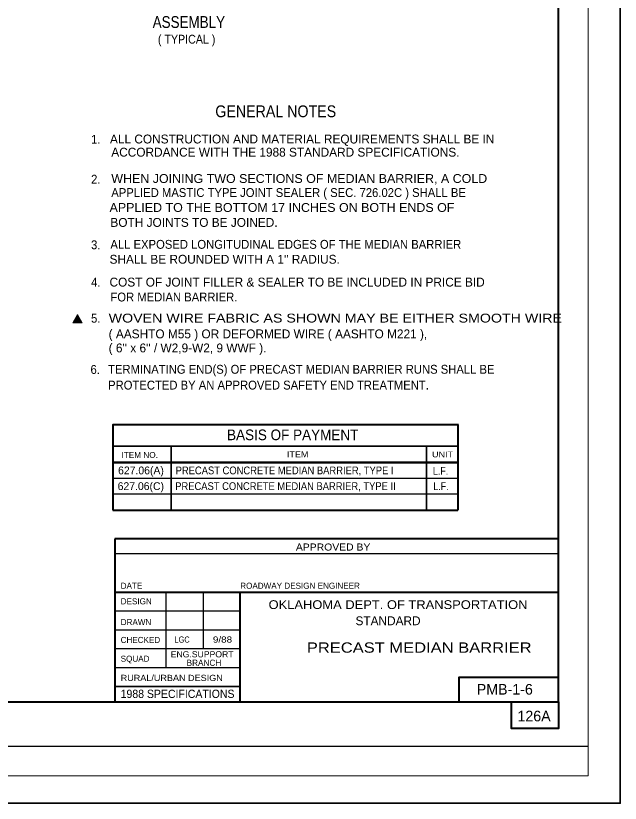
# Model space of a CAD drawing. Extents: x 1377 to 5086, y 253 to 2921.
# Drawn here: x 4062 to 5086, y 253 to 1585 of the extents above; entities that cross this region are included whole.
import ezdxf

# ---------------------------------------------------------------- set-up
doc = ezdxf.new("R2010")
doc.units = 0
doc.header["$LTSCALE"] = 4.8
for name, color, linetype, lineweight in [('1', 7, 'Continuous', 13), ('25', 7, 'Continuous', 25), ('26', 7, 'Continuous', 25)]:
    doc.layers.add(name, color=color, linetype=linetype, lineweight=lineweight)
doc.layers.add('2', color=7, linetype='Continuous')

msp = doc.modelspace()

# ---------------------------------------------------------------- hatches: boundary and pattern name
at = {"layer": '1'}
msp.add_hatch(color=256, dxfattribs=at).paths.add_polyline_path([(4158.733, 1065.451), (4166.793, 1079.342), (4174.793, 1065.416)])

# ---------------------------------------------------------------- linework, layer by layer
for p, q in [((5031.276, 298.974), (5031.276, 2598.974)), ((1431.276, 298.974), (5031.276, 298.974))]:
    msp.add_line(p, q, dxfattribs=at)
at = {"layer": '1', "lineweight": 40}
for p, q in [((4981.276, 423.974), (4981.276, 2473.974)), ((1731.276, 423.974), (4981.276, 423.974))]:
    msp.add_line(p, q, dxfattribs=at)
at = {"layer": '1', "lineweight": 25}
msp.add_line((1581.276, 348.974), (5031.276, 348.974), dxfattribs=at)
at = {"layer": '1', "lineweight": 35}
msp.add_lwpolyline([(1376.973, 252.536), (5085.814, 252.536), (5085.814, 2920.753), (1376.973, 2920.753)], close=True, dxfattribs=at)
at = {"layer": '1'}
msp.add_lwpolyline([(4158.733, 1065.451), (4166.793, 1079.342), (4174.793, 1065.416)], close=True, dxfattribs=at)
at = {"layer": '25', "lineweight": 40}
for p, q in [((4229.906, 699.928), (4229.906, 450.28)), ((4978.849, 699.928), (4229.906, 699.928)), ((4980, 609.027), (4231.057, 609.027)), ((4441.634, 607.749), (4441.634, 425.011)), ((4230.005, 450.28), (4230.005, 425.038))]:
    msp.add_line(p, q, dxfattribs=at)
at = {"layer": '25'}
for p, q in [((4230.005, 674.962), (4978.949, 674.962)), ((4316.589, 610.373), (4316.589, 482.553)), ((4379.794, 610.055), (4379.794, 514.189)), ((4230.005, 578.098), (4441.702, 578.098)), ((4230.005, 546.145), (4441.702, 546.145)), ((4230.005, 514.189), (4441.493, 514.189)), ((4230.005, 482.236), (4441.493, 482.236))]:
    msp.add_line(p, q, dxfattribs=at)
at = {"layer": '25', "lineweight": 35}
msp.add_line((4230.005, 450.28), (4441.661, 450.28), dxfattribs=at)
at = {"layer": '25', "lineweight": 40}
for points in [[(4981.64, 465.006), (4812.233, 465.006), (4812.233, 425.063)], [(4981.259, 424.038), (4981.259, 379.102), (4901.371, 379.102), (4901.371, 424.038)]]:
    msp.add_lwpolyline(points, dxfattribs=at)
at = {"layer": '26', "lineweight": 40}
for p, q in [((4810.882, 892.667), (4810.882, 748.555)), ((4226.629, 748.429), (4810.891, 748.429))]:
    msp.add_line(p, q, dxfattribs=at)
at = {"layer": '26', "lineweight": 35}
for p, q in [((4810.891, 856.429), (4226.636, 856.429)), ((4325.671, 856.429), (4325.671, 748.677)), ((4757.636, 856.429), (4757.636, 748.435))]:
    msp.add_line(p, q, dxfattribs=at)
at = {"layer": '26'}
for p, q in [((4226.636, 830.329), (4810.65, 830.329)), ((4226.636, 828.529), (4810.891, 828.529)), ((4226.636, 802.429), (4810.77, 802.429)), ((4810.77, 775.429), (4226.636, 775.429))]:
    msp.add_line(p, q, dxfattribs=at)
at = {"layer": '26', "lineweight": 40}
msp.add_lwpolyline([(4811.636, 892.429), (4226.636, 892.429), (4226.636, 748.436)], dxfattribs=at)

# ---------------------------------------------------------------- texts
at = {"layer": '1'}
for s, height, width, p in [('ASSEMBLY', 20, 0.85, (4294.092, 1564.001)), ('( TYPICAL )', 15, 0.9, (4302.947, 1537.423)), ('GENERAL NOTES', 20, 0.9, (4400.15, 1413.005)), ('1.', 15, 0.95, (4189.779, 1368.032)), ('2.', 15, 0.95, (4189.779, 1300.557)), ('WHEN JOINING TWO SECTIONS OF MEDIAN BARRIER, A COLD ', 15, 1.05, (4224.003, 1301.791)), ('APPLIED MASTIC TYPE JOINT SEALER ( SEC. 726.02C ) SHALL BE', 15, 0.95, (4224.003, 1278.033)), ('APPLIED TO THE BOTTOM 17 INCHES ON BOTH ENDS OF', 15, 1.05, (4221.034, 1252.79)), ('3.', 15, 0.95, (4189.779, 1189.677)), ('ALL EXPOSED LONGITUDINAL EDGES OF THE MEDIAN BARRIER', 15, 0.95, (4222.518, 1190.426)), ('4.', 15, 0.95, (4189.779, 1126.317)), ('FOR MEDIAN BARRIER.', 15, 0.95, (4222.518, 1101.334)), ('5.', 15, 0.95, (4189.779, 1065.425)), ('WOVEN WIRE FABRIC AS SHOWN MAY BE EITHER SMOOTH WIRE', 15, 1.2, (4219.549, 1065.697)), ('6.', 15, 0.95, (4188.796, 978.803)), ('TERMINATING END(S) OF PRECAST MEDIAN BARRIER RUNS SHALL BE', 15, 0.95, (4218.566, 979.076)), ('PROTECTED BY AN APPROVED SAFETY END TREATMENT.', 15, 0.95, (4218.566, 952.348)), ('PRECAST CONCRETE MEDIAN BARRIER, TYPE I ', 13.2, 0.9, (4332.968, 808.918)), ('L.F.', 13.2, 0.85, (4768.597, 808.179)), ('PRECAST CONCRETE MEDIAN BARRIER, TYPE II ', 13.2, 0.9, (4332.229, 782.323)), ('L.F.', 13.2, 0.85, (4769.336, 782.323)), ('PRECAST MEDIAN BARRIER', 17.42, 1.2, (4555.134, 507.183))]:
    msp.add_text(s, height=height, dxfattribs=dict(at, width=width)).set_placement(p)
for s, height, p in [('ALL CONSTRUCTION AND MATERIAL REQUIREMENTS SHALL BE IN ', 15, (4221.777, 1368.609)), ('ACCORDANCE WITH THE 1988 STANDARD SPECIFICATIONS.', 15, (4224.003, 1346.337)), ('BOTH JOINTS TO BE JOINED.', 15, (4222.518, 1227.548)), ("SHALL BE ROUNDED WITH A 1'' RADIUS.", 15, (4221.034, 1165.183)), ('COST OF JOINT FILLER & SEALER TO BE INCLUDED IN PRICE BID', 15, (4221.034, 1126.577)), ('( AASHTO M55 ) OR DEFORMED WIRE ( AASHTO M221 ),', 15, (4219.549, 1038.97)), ("( 6'' x 6'' / W2,9-W2, 9 WWF ).", 15, (4219.549, 1015.213)), ('627.06(A)', 13.2, (4235.504, 808.918)), ('627.06(C)', 13.2, (4234.766, 782.323))]:
    msp.add_text(s, height=height, dxfattribs=at).set_placement(p)
at = {"layer": '2'}
for s, p in [('PMB-1-6', (4842.813, 436.268)), ('126A', (4911.726, 391.045))]:
    msp.add_text(s, height=18, dxfattribs=at).set_placement(p)
at = {"layer": '25'}
for s, height, width, p in [('APPROVED BY', 11.96, 1.1, (4536.574, 679.956)), ('OKLAHOMA DEPT. OF TRANSPORTATION', 14.86, 1.1, (4490.303, 581.061)), ('LGC', 10.42, 0.9, (4330.983, 524.215)), ('9/88', 10.42, 1.2, (4396.046, 524.215)), ('ENG.SUPPORT', 10.42, 1.05, (4324.538, 499.333)), ('RURAL/URBAN DESIGN', 10.42, 1.1, (4239.892, 459.365)), ('1988 SPECIFICATIONS', 14, 0.95, (4239.87, 430.626))]:
    msp.add_text(s, height=height, dxfattribs=dict(at, width=width)).set_placement(p)
for s, height, p in [('DATE', 10.25, (4239.992, 615.333)), ('ROADWAY DESIGN ENGINEER', 10.25, (4442.366, 615.333)), ('DESIGN', 10.25, (4239.992, 588.984)), ('DRAWN', 10.25, (4239.992, 553.833)), ('STANDARD', 14.98, (4637.532, 553.682)), ('CHECKED', 10.25, (4239.792, 523.676)), ('SQUAD', 10.25, (4239.892, 491.92)), ('BRANCH', 10.42, (4351.483, 484.97))]:
    msp.add_text(s, height=height, dxfattribs=at).set_placement(p)
at = {"layer": '26'}
for s, height, width, p in [('BASIS OF PAYMENT', 18, 0.95, (4420.024, 866.697)), ('ITEM NO.', 9.9, 1.05, (4241.215, 836.726)), ('ITEM', 9.9, 1.15, (4521.476, 837.784)), ('UNIT', 9.9, 1.15, (4767.108, 837.607))]:
    msp.add_text(s, height=height, dxfattribs=dict(at, width=width)).set_placement(p)

doc.saveas('drawing.dxf')
